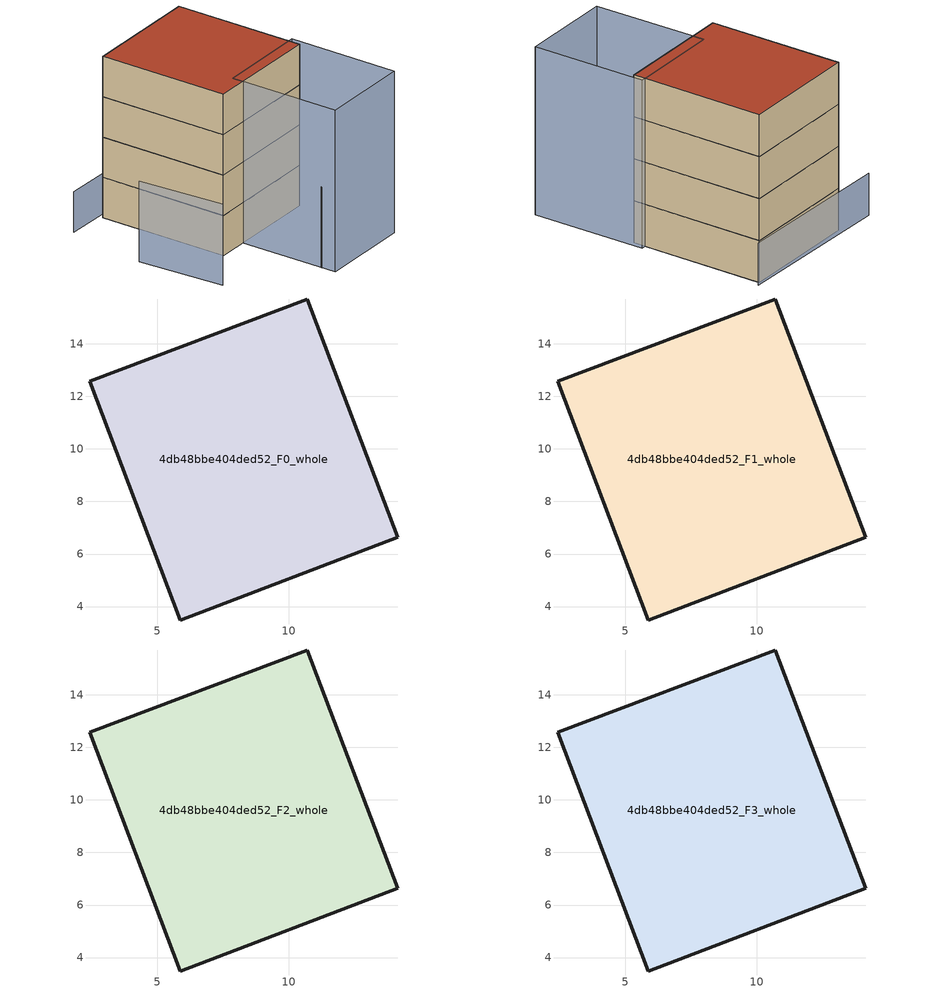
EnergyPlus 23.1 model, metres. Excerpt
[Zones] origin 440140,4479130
4db48bbe404ded52_F0_whole
 floor ground (EU_floor_Construction): 14.15,6.63 10.71,15.71 2.42,12.57 5.86,3.49 z0
 wall outside (EU_wall_Construction): 2.42,12.57 10.71,15.71 14.15,6.63 5.86,3.49 2.42,12.57 z0:3
4db48bbe404ded52_F1_whole
 floor to 4db48bbe404ded52_F0_whole (EU_floor_Construction): 14.15,6.63 10.7,15.71 2.42,12.57 5.86,3.49 z3
 wall outside (EU_wall_Construction): 2.42,12.57 10.71,15.71 14.15,6.63 5.86,3.49 2.42,12.57 z3:6
4db48bbe404ded52_F2_whole
 floor to 4db48bbe404ded52_F1_whole (EU_floor_Construction): 14.15,6.63 10.7,15.71 2.42,12.57 5.86,3.49 z6
 wall outside (EU_wall_Construction): 2.42,12.57 10.71,15.71 14.15,6.63 5.86,3.49 2.42,12.57 z6:9
4db48bbe404ded52_F3_whole
 floor to 4db48bbe404ded52_F2_whole (EU_floor_Construction): 14.15,6.63 10.7,15.71 2.42,12.57 5.86,3.49 z9
 wall outside (EU_wall_Construction): 2.42,12.57 10.71,15.71 14.15,6.63 5.86,3.49 2.42,12.57 z9:12
 roof outside (EU_roof_Construction): 10.71,15.71 14.15,6.63 5.86,3.49 2.42,12.57 z12
shading: 10.24,-1.59 16.62,0.94 / 0.79,5.96 3.44,0.05 z0:6; 10.64,-2.6 7.69,5.08 / 7.69,5.08 14.13,7.55 / 14.13,7.55 17.07,-0.13 / 17.07,-0.13 10.64,-2.6 z0:12; 10.94,15.96 -0.33,11.93 z0:3
[Building]
EU S2 Campaign: North Axis=0; Terrain=City; Solar Distribution=FullExterior
[Site:Location]
Madrid: Latitude=40.5; Longitude=-3.5; Time Zone=1; Elevation=609
[SizingPeriod:WeatherFileDays]
AnnualSizingPeriod: Begin Month=1; Begin Day of Month=1; End Month=12; End Day of Month=31; Day of Week for Start Day=Monday; Use Weather File Daylight Saving Period=No; Use Weather File Rain and Snow Indicators=No
[MATERIAL]
EU_InternalMass_Material: Roughness=MediumRough; Thickness=0.1; Conductivity=1; Density=1800; Specific Heat=900; Thermal Absorptance=0.9; Solar Absorptance=0.7; Visible Absorptance=0.7
[MATERIAL:NOMASS] Roughness=MediumRough; Thermal Absorptance=0.9; Solar Absorptance=0.7; Visible Absorptance=0.7
Name | Thermal Resistance
EU_wall_NoMass | 0.459673
EU_roof_NoMass | 0.495815
EU_floor_NoMass | 0.788942
[CONSTRUCTION]
EU_wall_Construction: EU_wall_NoMass
EU_roof_Construction: EU_roof_NoMass
EU_floor_Construction: EU_floor_NoMass
EU_InternalMass_Construction: EU_InternalMass_Material
[ZONE] Type=1; Multiplier=1; Ceiling Height=autocalculate; Volume=257.864; Floor Area=autocalculate; Part of Total Floor Area=Yes
4db48bbe404ded52_F0_whole; 4db48bbe404ded52_F1_whole; 4db48bbe404ded52_F2_whole; 4db48bbe404ded52_F3_whole
[INTERNALMASS] Construction=EU_InternalMass_Construction; Surface Area=85.9547
Name | Zone or ZoneList
4db48bbe404ded52_F0_whole_EU_InternalMass | 4db48bbe404ded52_F0_whole
4db48bbe404ded52_F1_whole_EU_InternalMass | 4db48bbe404ded52_F1_whole
4db48bbe404ded52_F2_whole_EU_InternalMass | 4db48bbe404ded52_F2_whole
4db48bbe404ded52_F3_whole_EU_InternalMass | 4db48bbe404ded52_F3_whole
[OTHEREQUIPMENT] Fuel Type=Electricity; Design Level Calculation Method=Watts/Area; Power per Zone Floor Area=1; Fraction Latent=0; Fraction Radiant=0; Fraction Lost=0; Carbon Dioxide Generation Rate=0; EndUse Subcategory=EU_Step8_InternalGains
Name | Zone or ZoneList or Space or SpaceList | Schedule
EU_Step8_InternalGain_4db48bbe404ded52_F0_whole_f000 | 4db48bbe404ded52_F0_whole | EU_Step8_GainSchedule_4db48bbe404ded52_F0_whole_f000
EU_Step8_InternalGain_4db48bbe404ded52_F1_whole_f000 | 4db48bbe404ded52_F1_whole | EU_Step8_GainSchedule_4db48bbe404ded52_F1_whole_f000
EU_Step8_InternalGain_4db48bbe404ded52_F2_whole_f000 | 4db48bbe404ded52_F2_whole | EU_Step8_GainSchedule_4db48bbe404ded52_F2_whole_f000
EU_Step8_InternalGain_4db48bbe404ded52_F3_whole_f000 | 4db48bbe404ded52_F3_whole | EU_Step8_GainSchedule_4db48bbe404ded52_F3_whole_f000
[ZONEVENTILATION:DESIGNFLOWRATE] Schedule=EU_AlwaysOn; Design Flow Rate Calculation Method=AirChanges/Hour; Air Changes per Hour=0.719161; Ventilation Type=Natural; Fan Pressure Rise=0; Fan Total Efficiency=1; Constant Term Coefficient=1; Temperature Term Coefficient=0; Velocity Term Coefficient=0; Velocity Squared Term Coefficient=0; Minimum Indoor Temperature=-100; Maximum Indoor Temperature=100; Delta Temperature=-100; Minimum Outdoor Temperature=-100; Maximum Outdoor Temperature=100; Maximum Wind Speed=40
Name | Zone or ZoneList or Space or SpaceList
EU_ConstantAir_4db48bbe404ded52_F0_whole | 4db48bbe404ded52_F0_whole
EU_ConstantAir_4db48bbe404ded52_F1_whole | 4db48bbe404ded52_F1_whole
EU_ConstantAir_4db48bbe404ded52_F2_whole | 4db48bbe404ded52_F2_whole
EU_ConstantAir_4db48bbe404ded52_F3_whole | 4db48bbe404ded52_F3_whole
[HVACTEMPLATE:THERMOSTAT] Constant Heating Setpoint=20; Constant Cooling Setpoint=50
EU_HeatOnly_4db48bbe404ded52_F0_whole; EU_HeatOnly_4db48bbe404ded52_F1_whole; EU_HeatOnly_4db48bbe404ded52_F2_whole; EU_HeatOnly_4db48bbe404ded52_F3_whole
[HVACTEMPLATE:ZONE:IDEALLOADSAIRSYSTEM] System Availability Schedule=EU_AlwaysOn; Maximum Heating Supply Air Temperature=50; Minimum Cooling Supply Air Temperature=13; Maximum Heating Supply Air Humidity Ratio=0.0156; Minimum Cooling Supply Air Humidity Ratio=0.0077; Heating Limit=NoLimit; Cooling Limit=NoLimit; Heating Availability Schedule=EU_AlwaysOn; Cooling Availability Schedule=EU_CoolingOff; Dehumidification Control Type=ConstantSensibleHeatRatio; Cooling Sensible Heat Ratio=0.7; Dehumidification Setpoint=60; Humidification Control Type=None; Humidification Setpoint=30; Outdoor Air Method=None; Outdoor Air Flow Rate per Person=0.00944; Outdoor Air Flow Rate per Zone Floor Area=0; Outdoor Air Flow Rate per Zone=0; Demand Controlled Ventilation Type=None; Outdoor Air Economizer Type=NoEconomizer; Heat Recovery Type=None; Sensible Heat Recovery Effectiveness=0.7; Latent Heat Recovery Effectiveness=0.65
Name | Template Thermostat
4db48bbe404ded52_F0_whole | EU_HeatOnly_4db48bbe404ded52_F0_whole
4db48bbe404ded52_F1_whole | EU_HeatOnly_4db48bbe404ded52_F1_whole
4db48bbe404ded52_F2_whole | EU_HeatOnly_4db48bbe404ded52_F2_whole
4db48bbe404ded52_F3_whole | EU_HeatOnly_4db48bbe404ded52_F3_whole
[SIZING:ZONE] Zone Cooling Design Supply Air Temperature Input Method=SupplyAirTemperature; Zone Cooling Design Supply Air Temperature=13; Zone Heating Design Supply Air Temperature Input Method=SupplyAirTemperature; Zone Heating Design Supply Air Temperature=50; Zone Cooling Design Supply Air Humidity Ratio=0.008; Zone Heating Design Supply Air Humidity Ratio=0.008; Cooling Design Air Flow Method=DesignDay; Cooling Design Air Flow Rate=0; Cooling Minimum Air Flow per Zone Floor Area=0.000762; Cooling Minimum Air Flow=0; Cooling Minimum Air Flow Fraction=0.2; Heating Design Air Flow Method=DesignDay; Heating Design Air Flow Rate=0; Heating Maximum Air Flow per Zone Floor Area=0.002032; Heating Maximum Air Flow=0.141576; Heating Maximum Air Flow Fraction=0.3; Account for Dedicated Outdoor Air System=No; Dedicated Outdoor Air System Control Strategy=NeutralSupplyAir; Dedicated Outdoor Air Low Setpoint Temperature for Design=autosize; Dedicated Outdoor Air High Setpoint Temperature for Design=autosize; Zone Load Sizing Method=Sensible Load Only No Latent Load; Zone Latent Cooling Design Supply Air Humidity Ratio Input Method=HumidityRatioDifference; Zone Cooling Design Supply Air Humidity Ratio Difference=0.005; Zone Latent Heating Design Supply Air Humidity Ratio Input Method=HumidityRatioDifference; Zone Humidification Design Supply Air Humidity Ratio Difference=0.005
4db48bbe404ded52_F0_whole; 4db48bbe404ded52_F1_whole; 4db48bbe404ded52_F2_whole; 4db48bbe404ded52_F3_whole
[SCHEDULE:CONSTANT]
Name | Hourly Value
EU_AlwaysOn | 1
EU_CoolingOff | 0
[SCHEDULE:FILE] Column Number=1; Rows to Skip at Top=0; Number of Hours of Data=8760; Column Separator=Comma; Interpolate to Timestep=No; Minutes per Item=60; Adjust Schedule for Daylight Savings=Yes
Name | File
EU_Step8_GainSchedule_4db48bbe404ded52_F0_whole_f000 | ../../schedules/4db48bbe404ded52/4db48bbe404ded52_F0_whole_f000_gain.csv
EU_Step8_GainSchedule_4db48bbe404ded52_F1_whole_f000 | ../../schedules/4db48bbe404ded52/4db48bbe404ded52_F1_whole_f000_gain.csv
EU_Step8_GainSchedule_4db48bbe404ded52_F2_whole_f000 | ../../schedules/4db48bbe404ded52/4db48bbe404ded52_F2_whole_f000_gain.csv
EU_Step8_GainSchedule_4db48bbe404ded52_F3_whole_f000 | ../../schedules/4db48bbe404ded52/4db48bbe404ded52_F3_whole_f000_gain.csv
